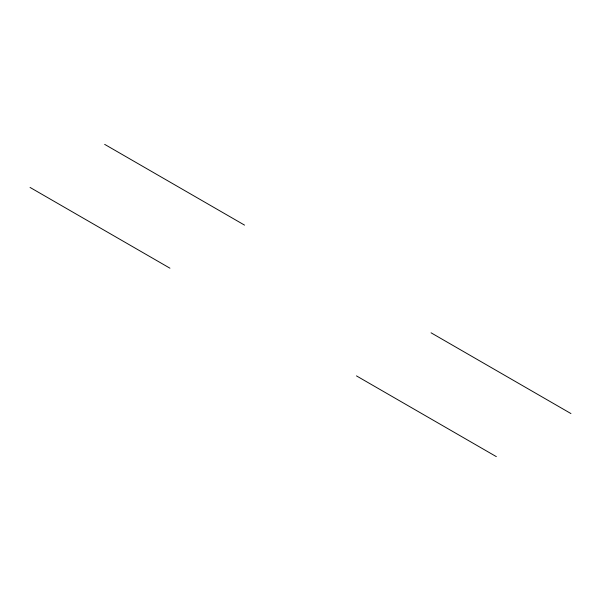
<?xml version="1.0" encoding="UTF-8"?>
<svg xmlns="http://www.w3.org/2000/svg" width="601" height="601" viewBox="0 0 601 601"><rect width="100%" height="100%" fill="white"/><g stroke="black" fill="none" stroke-linecap="round" stroke-linejoin="round"><path stroke-width="0.9" d="M104.657 144.36L244.547 225.12M431.06 332.804L570.95 413.571M30.05 187.429L169.94 268.196M356.453 375.88L496.343 456.64"/></g></svg>
